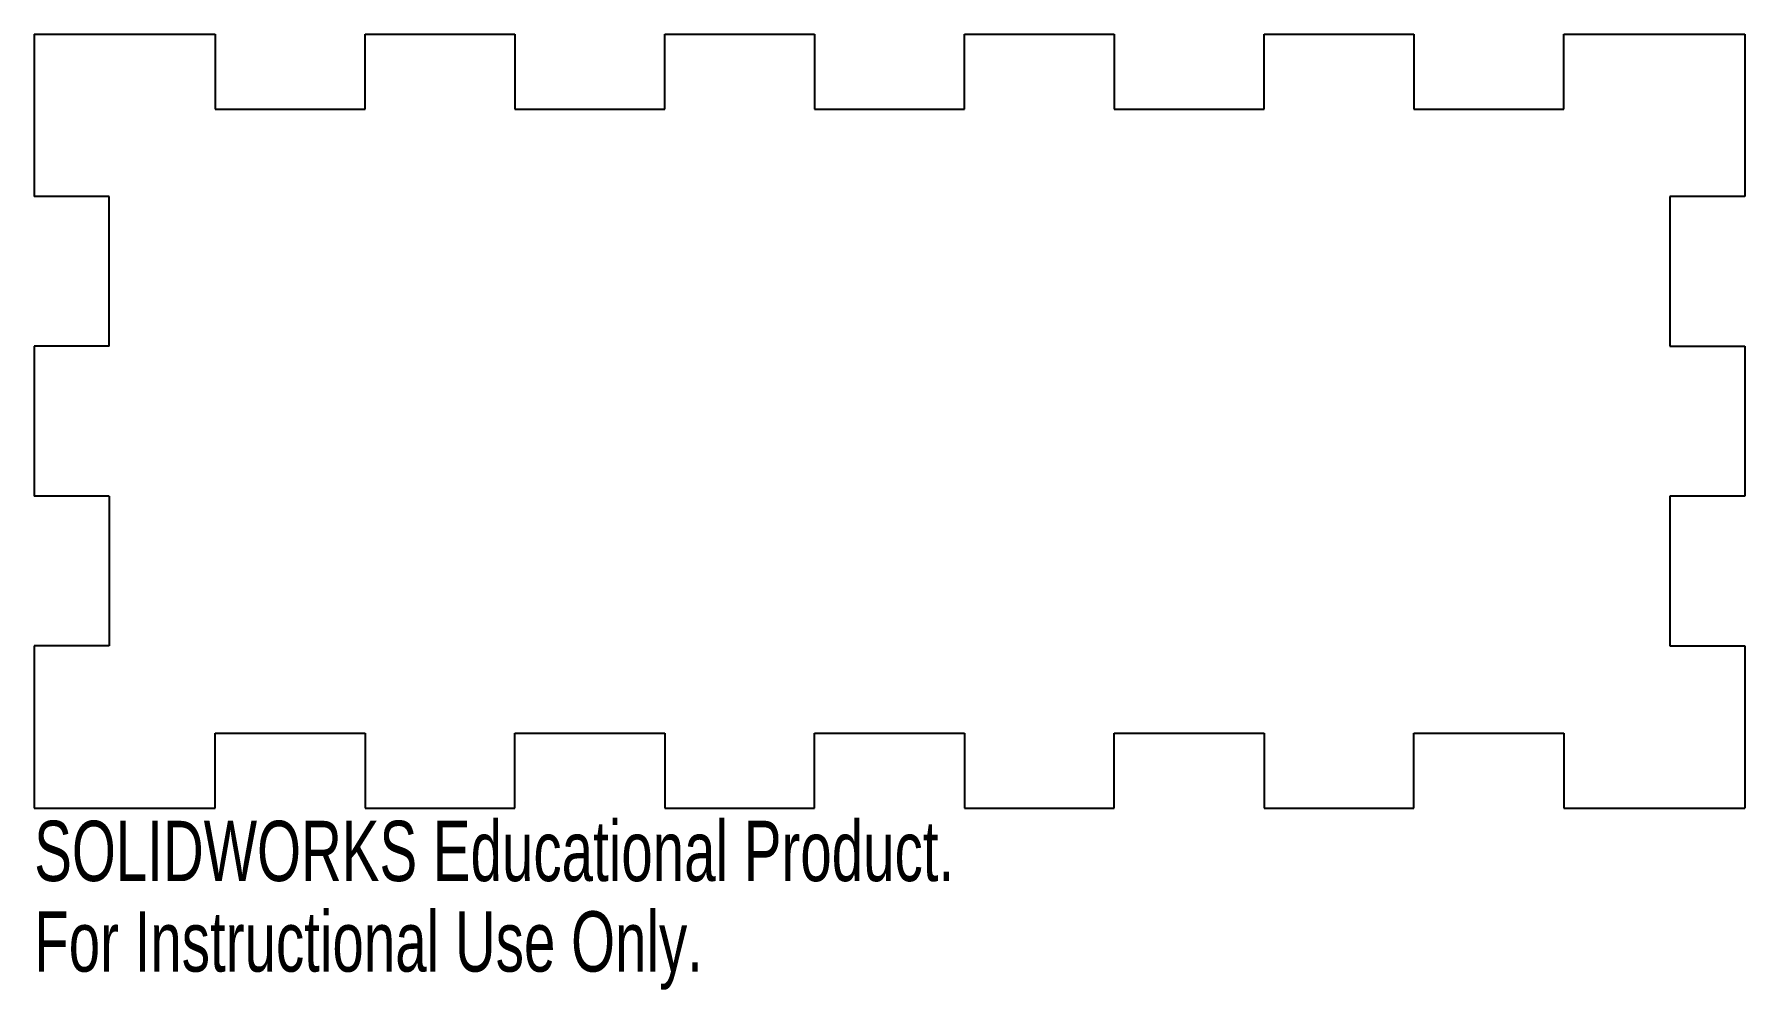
# Model space of a CAD drawing. Header units: millimetres. Extents: x -68 to 68, y -46 to 31.
import ezdxf

# ---------------------------------------------------------------- set-up
doc = ezdxf.new("R2010")
doc.units = ezdxf.units.MM
doc.styles.add('SLDTEXTSTYLE0', font='TXT', dxfattribs={"width": 0.7})

msp = doc.modelspace()

# ---------------------------------------------------------------- linework, layer by layer
at = {"color": 7, "linetype": 'Continuous', "lineweight": 25}
for p, q in [((-68.5, 31), (-54, 31)), ((-68.5, 31), (-68.5, 18)), ((-54, 31), (-54, 25)), ((-42, 31), (-30, 31)), ((-42, 25), (-42, 31)), ((-30, 31), (-30, 25)), ((-18, 31), (-6, 31)), ((-18, 25), (-18, 31)), ((-6, 31), (-6, 25)), ((6, 31), (18, 31)), ((6, 25), (6, 31)), ((18, 31), (18, 25)), ((30, 31), (42, 31)), ((30, 25), (30, 31)), ((42, 31), (42, 25)), ((54, 31), (68.5, 31)), ((54, 25), (54, 31)), ((68.5, 31), (68.5, 18)), ((-54, 25), (-42, 25)), ((-30, 25), (-18, 25)), ((-6, 25), (6, 25)), ((18, 25), (30, 25)), ((42, 25), (54, 25)), ((-62.5, 18), (-68.5, 18)), ((-62.5, 6), (-62.5, 18)), ((62.5, 18), (62.5, 6)), ((68.5, 18), (62.5, 18)), ((-62.5, 6), (-68.5, 6)), ((-68.5, 6), (-68.5, -6)), ((62.5, 6), (68.5, 6)), ((68.5, 6), (68.5, -6)), ((-62.5, -6), (-68.5, -6)), ((-62.5, -6), (-62.5, -18)), ((62.5, -6), (62.5, -18)), ((68.5, -6), (62.5, -6)), ((-62.5, -18), (-68.5, -18)), ((-68.5, -18), (-68.5, -31)), ((62.5, -18), (68.5, -18)), ((68.5, -18), (68.5, -31)), ((-54, -31), (-54, -25)), ((-54, -25), (-42, -25)), ((-42, -25), (-42, -31)), ((-30, -31), (-30, -25)), ((-30, -25), (-18, -25)), ((-18, -25), (-18, -31)), ((-6, -31), (-6, -25)), ((-6, -25), (6, -25)), ((6, -25), (6, -31)), ((18, -31), (18, -25)), ((18, -25), (30, -25)), ((30, -25), (30, -31)), ((42, -31), (42, -25)), ((42, -25), (54, -25)), ((54, -25), (54, -31)), ((-68.5, -31), (-54, -31)), ((-42, -31), (-30, -31)), ((-18, -31), (-6, -31)), ((6, -31), (18, -31)), ((30, -31), (42, -31)), ((54, -31), (68.5, -31))]:
    msp.add_line(p, q, dxfattribs=at)

# ---------------------------------------------------------------- texts
at = {"color": 7, "linetype": 'Continuous', "char_height": 4.8336, "attachment_point": 1, "style": 'SLDTEXTSTYLE0'}
for s, insert in [('SOLIDWORKS Educational Product.', (-68.5, -32.02)), ('For Instructional Use Only.', (-68.5, -39.27))]:
    msp.add_mtext(s, dxfattribs=dict(at, insert=insert))

doc.saveas('drawing.dxf')
